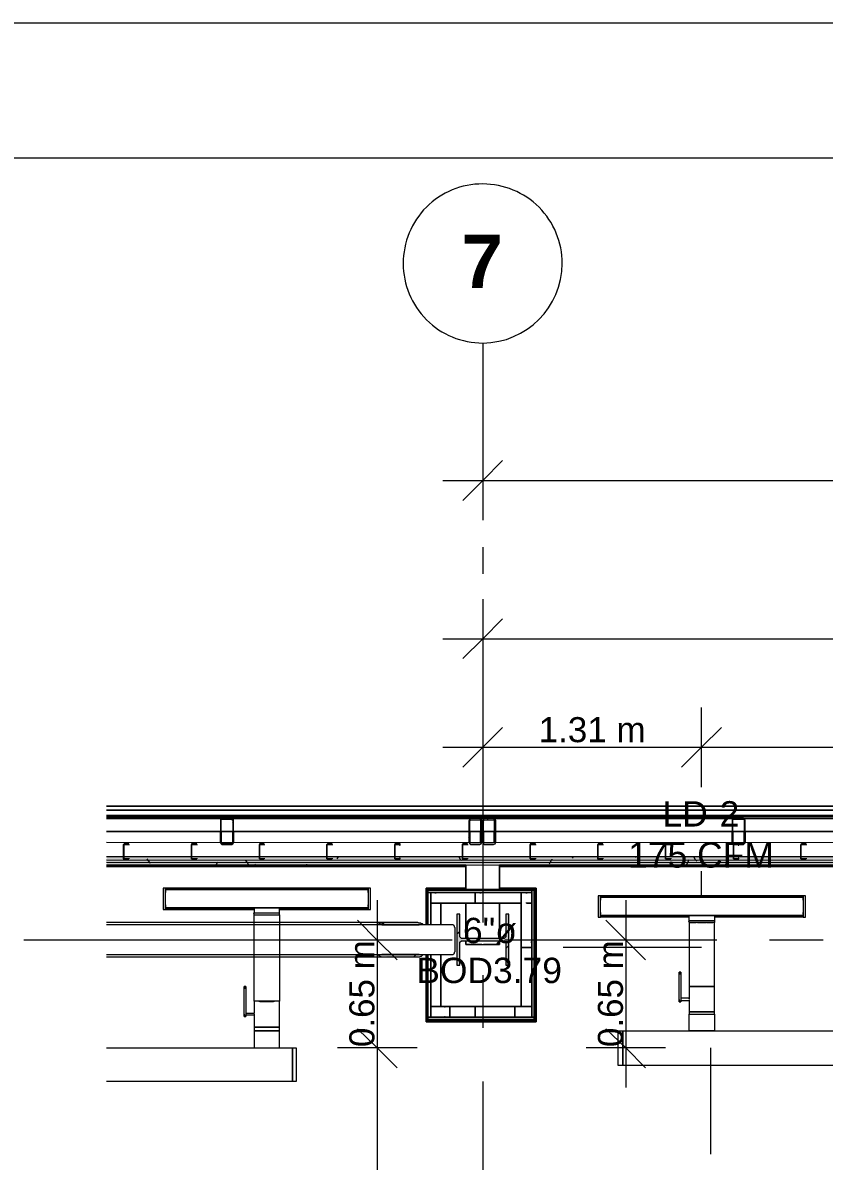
# Model space of a CAD drawing. Header units: metres. Extents: x -2 to 237, y -8 to 52.
# Drawn here: x 4.11 to 8.91, y 45.31 to 52.14 of the extents above; entities that cross this region are included whole.
import ezdxf

# ---------------------------------------------------------------- set-up
doc = ezdxf.new("R2010")
doc.units = ezdxf.units.M
doc.layers.add('HVAC - Ductos', color=5, linetype='Continuous', lineweight=0)
doc.layers.add('PDF4_Text', color=7, linetype='Continuous', lineweight=0)
doc.layers.add('PDF4_Geometry', color=7, linetype='Continuous', lineweight=0, true_color=0xaaaaaa)
doc.layers.add('PDF4_Solid Fills', color=7, linetype='Continuous', lineweight=0, true_color=0xffffff)
doc.styles.add('PDF Helvetica', font='')
doc.styles.add('PDF Helvetica Bold', font='')
doc.styles.get('PDF Helvetica').set_extended_font_data('Helvetica')
doc.styles.get('PDF Helvetica Bold').set_extended_font_data('Helvetica', bold=True)

msp = doc.modelspace()

# ---------------------------------------------------------------- hatches: boundary and pattern name
at = {"layer": 'PDF4_Solid Fills', "lineweight": 0, "transparency": 33554559}
h = msp.add_hatch(color=256, dxfattribs=at)
h.paths.add_polyline_path([(5.3049, 47.2172), (5.3644, 47.2126), (5.3644, 47.2172)])
h.paths.add_polyline_path([(5.3003, 47.2217), (5.3049, 47.2172), (5.3049, 47.2217)])
h.paths.add_polyline_path([(5.3003, 47.3638), (5.2957, 47.3638), (5.2957, 47.2217)])
h.paths.add_polyline_path([(5.369, 47.2217), (5.3644, 47.2217), (5.369, 47.2172)])
h.paths.add_polyline_path([(5.3003, 47.3684), (5.3644, 47.3638), (5.369, 47.3592), (5.369, 47.2217), (5.3736, 47.3631), (5.3736, 47.3638), (5.369, 47.3684)])
for points in [[(6.7847, 47.2263), (6.7893, 47.2309), (6.7939, 47.3592), (6.8535, 47.3592), (6.8535, 47.2217), (6.7939, 47.2263), (6.7893, 47.2263), (6.7893, 47.2172), (6.7939, 47.2172), (6.8489, 47.2126), (6.8489, 47.2172), (6.8581, 47.2217), (6.8626, 47.3632), (6.8626, 47.3638), (6.8581, 47.3684), (6.7893, 47.3684), (6.7847, 47.3592)], [(6.9451, 47.3638), (6.9405, 47.3684), (6.8718, 47.3684), (6.8672, 47.3592), (6.8672, 47.2263), (6.8718, 47.2309), (6.8763, 47.3592), (6.9359, 47.3592), (6.9359, 47.2217), (6.8763, 47.2263), (6.8718, 47.2263), (6.8718, 47.2172), (6.8763, 47.2172), (6.9313, 47.2126), (6.9313, 47.2172), (6.9405, 47.2217)], [(4.613, 47.121), (56.1701, 47.121), (56.3746, 47.1164), (56.3763, 47.1164), (56.3763, 47.1347), (18.1105, 47.1393), (4.613, 47.1393)], [(4.613, 47.1072), (56.1701, 47.1072), (56.3759, 47.1026), (56.3763, 47.1026), (56.3763, 47.121), (4.613, 47.121)], [(56.1701, 47.0889), (56.3763, 47.0843), (56.3763, 47.1072), (4.613, 47.1072), (4.613, 47.0889)], [(6.7114, 46.4887), (6.7298, 46.4887), (6.7298, 46.6307), (6.7343, 46.6353), (7.0001, 46.6353), (7.0046, 46.6307), (7.0046, 46.4887), (7.023, 46.4887), (7.023, 46.7957), (7.0046, 46.7957), (7.0001, 46.6582), (6.9955, 46.6537), (6.7389, 46.6491), (6.7389, 46.6537), (6.7343, 46.6582), (6.7298, 46.6582), (6.7298, 46.7957), (6.7114, 46.7957)]]:
    msp.add_hatch(color=256, dxfattribs=at).paths.add_polyline_path(points)
h = msp.add_hatch(color=256, dxfattribs=at)
h.paths.add_polyline_path([(8.3975, 47.2172), (8.4295, 47.2126), (8.4295, 47.2172)])
h.paths.add_polyline_path([(8.4387, 47.3638), (8.4341, 47.3638), (8.4341, 47.2217), (8.4387, 47.3631)])
h.paths.add_polyline_path([(8.4295, 47.3638), (8.4295, 47.3684), (8.3654, 47.3684)])
h.paths.add_polyline_path([(8.3654, 47.2217), (8.37, 47.2172), (8.37, 47.2217)])
h.paths.add_polyline_path([(8.3654, 47.3638), (8.3608, 47.3638), (8.3608, 47.2217)])
h = msp.add_hatch(color=256, dxfattribs=at)
h.paths.add_polyline_path([(4.7184, 47.2172), (4.7459, 47.2126), (4.7459, 47.2172)])
h.paths.add_polyline_path([(4.7184, 47.2126), (4.7138, 47.2126), (4.7138, 47.1256), (4.7138, 47.1256)])
h = msp.add_hatch(color=256, dxfattribs=at)
h.paths.add_polyline_path([(6.7756, 47.2126), (6.7756, 47.2172), (6.7481, 47.2172)])
h.paths.add_polyline_path([(6.7481, 47.2126), (6.7435, 47.2126), (6.7435, 47.1256), (6.7435, 47.1256)])
h = msp.add_hatch(color=256, dxfattribs=at)
h.paths.add_polyline_path([(7.5865, 47.2126), (7.5865, 47.2172), (7.559, 47.2172)])
h.paths.add_polyline_path([(7.559, 47.2126), (7.5544, 47.2126), (7.5544, 47.1256), (7.5544, 47.1256)])
h = msp.add_hatch(color=256, dxfattribs=at)
h.paths.add_polyline_path([(6.2441, 46.5528), (6.2487, 46.5483), (6.2624, 46.5437), (6.4777, 46.5391), (6.4777, 46.5437), (6.4961, 46.5483), (6.5052, 46.5528)])
h.paths.add_polyline_path([(6.5098, 46.7361), (6.5007, 46.7407), (6.4869, 46.7453), (6.2624, 46.7453), (6.2487, 46.7407), (6.2395, 46.7361), (6.5098, 46.7315)])

# ---------------------------------------------------------------- linework, layer by layer
at = {"layer": 'HVAC - Ductos', "color": 252, "lineweight": 0, "true_color": 0x939598}
for points in [[(6.8672, 49.6317), (6.8672, 49.3935), (6.8672, 49.1552)], [(6.9863, 49.5126), (6.8672, 49.3935), (6.7481, 49.2743)], [(6.6289, 49.3935), (56.0876, 49.3935)], [(6.8672, 48.6833), (6.8672, 48.445), (6.8672, 48.2068)], [(6.9863, 48.5642), (6.8672, 48.445), (6.7481, 48.3259)], [(6.6289, 48.445), (16.0625, 48.445), (25.2579, 48.445), (37.4404, 48.445), (46.6541, 48.445), (56.0876, 48.445)], [(6.8672, 48.0327), (6.8672, 47.7945), (6.8672, 47.5562)], [(8.1775, 47.5562), (8.1775, 47.7945), (8.1775, 48.0327)], [(6.9863, 47.9136), (6.8672, 47.7945), (6.7481, 47.6753)], [(8.2966, 47.9136), (8.1775, 47.7945), (8.0584, 47.6753)], [(6.6289, 47.7945), (8.1775, 47.7945), (16.0625, 47.7945), (17.5745, 47.7945), (19.4071, 47.7945), (21.7666, 47.7945), (23.9658, 47.7945), (37.4404, 47.7945), (40.9637, 47.7945), (43.1582, 47.7945), (45.3574, 47.7945), (46.6541, 47.7945), (47.8727, 47.7945), (49.9986, 47.7945), (52.3582, 47.7945), (54.5528, 47.7945), (56.0876, 47.7945)]]:
    msp.add_lwpolyline(points, dxfattribs=at)
at = {"layer": 'HVAC - Ductos', "lineweight": 0}
for points in [[(8.1775, 46.9056), (8.1775, 47.0523)], [(6.18, 46.9286), (6.18, 46.9514), (6.18, 46.9468), (4.9658, 46.9468), (4.9658, 46.9514), (4.9658, 46.9286)], [(6.18, 46.9514), (4.9658, 46.9514)], [(4.9658, 46.8782), (4.9658, 46.8873), (4.9658, 46.8964)], [(6.18, 46.8964), (6.18, 46.8873), (6.18, 46.8782)], [(6.2349, 46.8782), (6.2349, 45.9939), (6.2349, 42.0446), (6.2349, 38.0081)], [(8.7869, 46.8828), (8.7869, 46.9056), (8.7869, 46.901), (7.5728, 46.901), (7.5728, 46.9056), (7.5728, 46.8828)], [(8.7869, 46.9056), (7.5728, 46.9056)], [(7.724, 46.8782), (7.724, 45.7556)], [(4.9658, 46.8461), (4.9658, 46.8232), (4.9658, 46.8277), (5.4973, 46.8277)], [(4.9658, 46.8232), (5.4973, 46.8232)], [(5.6485, 46.8002), (5.6439, 46.8002), (5.6256, 46.8002), (5.6026, 46.8002), (5.5706, 46.8002), (5.5431, 46.8002), (5.5156, 46.8002), (5.5019, 46.8002), (5.4927, 46.8002), (5.4973, 46.7911), (5.5019, 46.7911), (5.5064, 46.7911), (5.5202, 46.7911), (5.5339, 46.7911), (5.5385, 46.7911)], [(5.6485, 46.2734), (5.6439, 46.2734), (5.6393, 46.2734), (5.6256, 46.2734), (5.6118, 46.2734), (5.5935, 46.2734), (5.5706, 46.2734), (5.5522, 46.2734), (5.5339, 46.2734), (5.5202, 46.2734), (5.5064, 46.2734), (5.4973, 46.2734), (5.4973, 46.7911), (5.5019, 46.7911), (5.5202, 46.7911), (5.5431, 46.7911), (5.5706, 46.7911), (5.6026, 46.7911), (5.6256, 46.7911), (5.6439, 46.7911), (5.6485, 46.7911), (5.6485, 46.8002), (5.6485, 46.8323), (5.6439, 46.8323), (5.6393, 46.8323), (5.6256, 46.8323), (5.6118, 46.8323), (5.5935, 46.8323), (5.5706, 46.8323), (5.5522, 46.8323), (5.5339, 46.8323), (5.5202, 46.8323), (5.5064, 46.8323), (5.4973, 46.8323), (5.4973, 46.8002)], [(5.6256, 46.8002), (5.621, 46.8002)], [(6.18, 46.8461), (6.18, 46.8232), (6.18, 46.8277), (5.6485, 46.8277)], [(5.6485, 46.8232), (6.18, 46.8232)], [(7.5728, 46.8323), (7.5728, 46.8415), (7.5728, 46.8506)], [(8.1042, 46.7774), (7.5728, 46.7774), (7.5728, 46.782), (7.5728, 46.8002), (7.5728, 46.8048), (7.5728, 46.8002), (7.5728, 46.7957)], [(8.7869, 46.7957), (8.7869, 46.8002), (8.7869, 46.8048), (8.7869, 46.8002), (8.7869, 46.782), (8.7869, 46.7774), (8.2554, 46.7774)], [(8.7869, 46.8506), (8.7869, 46.8415), (8.7869, 46.8323)], [(5.6439, 46.7911), (5.6485, 46.7911), (5.6485, 46.2734), (5.6439, 46.2734), (5.6393, 46.2734), (5.6256, 46.2734), (5.6118, 46.2688), (5.5935, 46.2688), (5.5706, 46.2688), (5.5522, 46.2688), (5.5339, 46.2688), (5.5202, 46.2734), (5.5064, 46.2734), (5.4973, 46.2734), (5.4973, 46.2001), (5.4469, 46.2001)], [(5.5477, 46.7911), (5.5522, 46.7911), (5.5706, 46.7911), (5.5935, 46.7911), (5.598, 46.7911)], [(5.6026, 46.7911), (5.6118, 46.7911), (5.6256, 46.7911), (5.6393, 46.7911)], [(6.354, 46.5208), (6.2349, 46.6399), (6.1158, 46.759)], [(7.5728, 46.782), (8.1042, 46.782)], [(7.8431, 46.5208), (7.724, 46.6399), (7.6048, 46.759)], [(8.2554, 46.7544), (8.2508, 46.7544), (8.2325, 46.7544), (8.2096, 46.7544), (8.1775, 46.7544), (8.15, 46.7544), (8.1226, 46.7544), (8.1088, 46.7544), (8.0997, 46.7544), (8.1042, 46.7453), (8.1088, 46.7453), (8.1134, 46.7453), (8.1271, 46.7453), (8.1409, 46.7453), (8.1455, 46.7453)], [(8.1042, 46.7544), (8.1042, 46.7866), (8.1134, 46.7866), (8.1271, 46.7866), (8.1409, 46.7866), (8.1592, 46.7866), (8.1775, 46.7866), (8.2004, 46.7866), (8.2188, 46.7866), (8.2325, 46.7866), (8.2462, 46.7866), (8.2508, 46.7866), (8.2554, 46.7866), (8.2554, 46.7544), (8.2554, 46.7453), (8.2508, 46.7453), (8.2325, 46.7453), (8.2096, 46.7453), (8.1775, 46.7453), (8.15, 46.7453), (8.1271, 46.7453), (8.1088, 46.7453), (8.1042, 46.7453), (8.1042, 46.3604), (8.1134, 46.3604), (8.1271, 46.3604), (8.1409, 46.3604), (8.1592, 46.3604), (8.1775, 46.3604), (8.2004, 46.3604), (8.2188, 46.3604), (8.2325, 46.3604), (8.2462, 46.3604), (8.2508, 46.3604), (8.2554, 46.3604), (8.2554, 46.7453), (8.2508, 46.7453)], [(8.1546, 46.7453), (8.1592, 46.7453), (8.1775, 46.7453), (8.2004, 46.7453), (8.205, 46.7453)], [(8.2096, 46.7453), (8.2188, 46.7453), (8.2325, 46.7453), (8.2462, 46.7453)], [(8.2554, 46.782), (8.7869, 46.782)], [(6.4732, 46.6399), (6.2349, 46.6399), (5.9967, 46.6399)], [(7.9622, 46.6399), (7.724, 46.6399), (7.4857, 46.6399)], [(8.1775, 46.5941), (7.3483, 46.5941)], [(8.0538, 46.4475), (8.0447, 46.4475)], [(8.0447, 46.2825), (8.0447, 46.2779), (8.0447, 46.2734), (8.0447, 46.2688), (8.0447, 46.2734), (8.0447, 46.2779), (8.0447, 46.2825), (8.0447, 46.4337)], [(8.0538, 46.4337), (8.0538, 46.2825), (8.0538, 46.2779), (8.0538, 46.2734), (8.0538, 46.2688), (8.0538, 46.2734), (8.0538, 46.2779)], [(5.4469, 46.3604), (5.4377, 46.3604)], [(5.4377, 46.1955), (5.4377, 46.1909), (5.4377, 46.1863), (5.4377, 46.1817), (5.4377, 46.1863), (5.4377, 46.1909), (5.4377, 46.1955), (5.4377, 46.3466)], [(5.4469, 46.3466), (5.4469, 46.1955), (5.4469, 46.1909), (5.4469, 46.1863), (5.4469, 46.1817), (5.4469, 46.1863), (5.4469, 46.1909)], [(8.0538, 46.2825), (8.0538, 46.2779), (8.1042, 46.2779), (8.1042, 46.2092), (8.1134, 46.2092), (8.1271, 46.2092), (8.1409, 46.2092), (8.1592, 46.2092), (8.1775, 46.2092), (8.2004, 46.2092), (8.2188, 46.2092), (8.2325, 46.2092), (8.2462, 46.2092), (8.2508, 46.2092), (8.2554, 46.2092), (8.2554, 46.3604), (8.2508, 46.3604), (8.2462, 46.3604), (8.2325, 46.3604), (8.2188, 46.3604), (8.2004, 46.3604), (8.1775, 46.3604), (8.1592, 46.3604), (8.1409, 46.3604), (8.1271, 46.3604), (8.1134, 46.3604), (8.1042, 46.3604), (8.1042, 46.2917), (8.0538, 46.2917)], [(5.4469, 46.1955), (5.4469, 46.1909), (5.4973, 46.1909), (5.4973, 46.1176), (5.5064, 46.1176), (5.5202, 46.1176), (5.5339, 46.1176), (5.5522, 46.1176), (5.5706, 46.1176), (5.5935, 46.1176), (5.6118, 46.1176), (5.6256, 46.1176), (5.6393, 46.1176), (5.6439, 46.1176), (5.6485, 46.1176), (5.6485, 46.2734), (5.6439, 46.2734)], [(5.6439, 46.2734), (5.6393, 46.2734), (5.6256, 46.2734), (5.6118, 46.2734), (5.5935, 46.2734), (5.5706, 46.2734), (5.5522, 46.2734), (5.5339, 46.2734), (5.5202, 46.2734), (5.5064, 46.2734), (5.4973, 46.2734)], [(8.0447, 46.2688), (8.0538, 46.2688)], [(8.1042, 46.2871), (8.1042, 46.2917), (8.1042, 46.2871)], [(8.1042, 46.2871), (8.1042, 46.2917), (8.1042, 46.2871)], [(8.1042, 46.2825), (8.1042, 46.2779)], [(5.4973, 46.1955), (5.4973, 46.1909)], [(5.4377, 46.1817), (5.4469, 46.1817)], [(5.6485, 46.1176), (5.6439, 46.1176), (5.6393, 46.1176), (5.6256, 46.1176), (5.6118, 46.1176), (5.5935, 46.1176), (5.5706, 46.1176), (5.5522, 46.1176), (5.5339, 46.1176), (5.5202, 46.1176), (5.5064, 46.1176), (5.4973, 46.1176)], [(5.6485, 46.0947), (5.6439, 46.0947), (5.6393, 46.0947), (5.6256, 46.0947), (5.6118, 46.0947), (5.5935, 46.0947), (5.5706, 46.0947), (5.5522, 46.0947), (5.5339, 46.0947), (5.5202, 46.0947), (5.5064, 46.0947), (5.4973, 46.0947)], [(5.6485, 45.9939), (5.6485, 46.0947), (5.6439, 46.0947), (5.6393, 46.0947), (5.6256, 46.0947), (5.6118, 46.0947), (5.5935, 46.0947), (5.5706, 46.0947), (5.5522, 46.0947), (5.5339, 46.0947), (5.5202, 46.0947), (5.5064, 46.0947), (5.4973, 46.0947), (5.4973, 45.9939)], [(6.354, 45.8748), (6.2349, 45.9939), (6.1158, 46.1084)], [(7.8431, 45.8748), (7.724, 45.9939), (7.6048, 46.1084)], [(4.613, 45.9939), (5.7264, 45.9939), (5.7264, 45.7923), (4.613, 45.7923)], [(5.511, 45.9939), (5.5202, 45.9939), (5.5248, 45.9939), (5.5293, 45.9939)], [(5.5385, 45.9939), (5.5477, 45.9939)], [(5.5568, 45.9939), (5.5706, 45.9939), (5.5889, 45.9939)], [(5.598, 45.9939), (5.6072, 45.9939)], [(5.6118, 45.9939), (5.621, 45.9939)], [(5.6256, 45.9939), (5.6302, 45.9939), (5.6347, 45.9939)], [(5.6393, 45.9939), (5.6439, 45.9939)], [(6.4732, 45.9939), (6.2349, 45.9939), (5.9967, 45.9939)], [(7.9622, 45.9939), (7.724, 45.9939), (7.4857, 45.9939)], [(8.2325, 45.9939), (8.2325, 45.357)]]:
    msp.add_lwpolyline(points, dxfattribs=at)
for points in [[(4.9521, 46.9514), (4.9521, 46.8232), (4.9658, 46.8232), (4.9658, 46.9514)], [(4.9658, 46.9423), (6.18, 46.9423), (6.18, 46.8323), (4.9658, 46.8323)], [(6.1937, 46.9514), (6.18, 46.9514), (6.18, 46.8232), (6.1937, 46.8232)], [(4.9658, 46.9331), (4.9658, 46.9286), (4.9658, 46.924), (4.9658, 46.9286)], [(6.18, 46.924), (6.18, 46.9286), (6.18, 46.9331), (6.18, 46.9286)], [(7.559, 46.9056), (7.559, 46.7774), (7.5728, 46.7774), (7.5728, 46.9056)], [(7.5728, 46.8964), (8.7869, 46.8964), (8.7869, 46.7866), (7.5728, 46.7866)], [(7.5728, 46.8873), (7.5728, 46.8828), (7.5728, 46.8782), (7.5728, 46.8828)], [(8.8006, 46.9056), (8.7869, 46.9056), (8.7869, 46.7774), (8.8006, 46.7774)], [(8.7869, 46.8782), (8.7869, 46.8828), (8.7869, 46.8873), (8.7869, 46.8828)], [(4.9658, 46.8506), (4.9658, 46.8461), (4.9658, 46.8415), (4.9658, 46.8461)], [(6.18, 46.8323), (4.9658, 46.8323)], [(6.18, 46.8415), (6.18, 46.8461), (6.18, 46.8506), (6.18, 46.8461)], [(8.7869, 46.7866), (7.5728, 46.7866)], [(8.0447, 46.4337), (8.0447, 46.4383), (8.0447, 46.4429), (8.0447, 46.4475), (8.0447, 46.4429), (8.0447, 46.4383)], [(8.0538, 46.4337), (8.0538, 46.4383), (8.0538, 46.4429), (8.0538, 46.4475), (8.0538, 46.4429), (8.0538, 46.4383)], [(5.4377, 46.3466), (5.4377, 46.3512), (5.4377, 46.3558), (5.4377, 46.3604), (5.4377, 46.3558), (5.4377, 46.3512)], [(5.4469, 46.3466), (5.4469, 46.3512), (5.4469, 46.3558), (5.4469, 46.3604), (5.4469, 46.3558), (5.4469, 46.3512)], [(8.1042, 46.1955), (8.1134, 46.1955), (8.1271, 46.1955), (8.1409, 46.1955), (8.1592, 46.1955), (8.1775, 46.1955), (8.2004, 46.1955), (8.2188, 46.1955), (8.2325, 46.1955), (8.2462, 46.1955), (8.2508, 46.1955), (8.2554, 46.1955), (8.2554, 46.2092), (8.2508, 46.2092), (8.2462, 46.2092), (8.2325, 46.2092), (8.2188, 46.2092), (8.2004, 46.2092), (8.1775, 46.2092), (8.1592, 46.2092), (8.1409, 46.2092), (8.1271, 46.2092), (8.1134, 46.2092), (8.1042, 46.2092)], [(8.2554, 46.1955), (8.2554, 46.0947), (8.2508, 46.0947), (8.2462, 46.0947), (8.2325, 46.0947), (8.2188, 46.0947), (8.2004, 46.0947), (8.1775, 46.0947), (8.1592, 46.0947), (8.1409, 46.0947), (8.1271, 46.0947), (8.1134, 46.0947), (8.1042, 46.0947), (8.1042, 46.1955), (8.1134, 46.1955), (8.1271, 46.1955), (8.1409, 46.1955), (8.1592, 46.1955), (8.1775, 46.1955), (8.2004, 46.1955), (8.2188, 46.1955), (8.2325, 46.1955), (8.2462, 46.1955), (8.2508, 46.1955)], [(5.4973, 46.0947), (5.5064, 46.0947), (5.5202, 46.0947), (5.5339, 46.0947), (5.5522, 46.0947), (5.5706, 46.0947), (5.5935, 46.0947), (5.6118, 46.0947), (5.6256, 46.0947), (5.6393, 46.0947), (5.6439, 46.0947), (5.6485, 46.0947), (5.6485, 46.1176), (5.6439, 46.1176), (5.6393, 46.1176), (5.6256, 46.1176), (5.6118, 46.1176), (5.5935, 46.1176), (5.5706, 46.1176), (5.5522, 46.1176), (5.5339, 46.1176), (5.5202, 46.1176), (5.5064, 46.1176), (5.4973, 46.1176)], [(7.7056, 46.0947), (7.7056, 45.8885), (7.6782, 45.8885), (7.6782, 46.0947)], [(9.8728, 45.8885), (7.7056, 45.8885), (7.7056, 46.0947), (9.8728, 46.0947)], [(5.7264, 45.7923), (5.7264, 45.9939), (5.7493, 45.9939), (5.7493, 45.7923)]]:
    msp.add_lwpolyline(points, close=True, dxfattribs=at)
at = {"layer": 'PDF4_Geometry', "color": 7, "lineweight": 9}
msp.add_lwpolyline([(87.8798, 52.1364), (87.8798, -7.8416), (-2.0899, -7.8416), (-2.0899, 52.1364)], close=True, dxfattribs=at)
msp.add_lwpolyline([(87.4029, 51.3255), (-0.9903, 51.3255), (-0.9903, -7.1774), (87.4029, -7.1774)], dxfattribs=at)
at = {"layer": 'PDF4_Geometry', "lineweight": 0}
msp.add_lwpolyline([(6.8672, 51.1703, 0.418291), (6.3907, 50.6939, 0.41474), (6.8672, 50.2174, 0.411101), (7.3437, 50.6939, 0.414662)], format="xyb", close=True, dxfattribs=at)
for points in [[(6.8672, 50.2174), (6.8672, 49.7409)], [(6.8672, 49.5805), (6.8672, 49.4247)], [(6.8672, 48.2022), (6.8672, 46.7453)], [(5.369, 47.4417), (5.2957, 47.4417)], [(6.9038, 47.4417), (6.8259, 47.4417)], [(8.4387, 47.4417), (8.3608, 47.4417)], [(5.3049, 47.3684), (4.613, 47.3684), (5.3323, 47.3684), (6.7939, 47.3684), (5.3644, 47.3684)], [(6.8947, 47.3592), (6.8993, 47.3684)], [(8.37, 47.3684), (6.9313, 47.3684), (8.3975, 47.3684), (9.9323, 47.3684), (11.3984, 47.3684), (9.9598, 47.3684)], [(8.402, 47.3638), (8.4066, 47.3684)], [(8.4295, 47.3684), (9.9048, 47.3684)], [(5.2957, 47.2263), (5.2957, 47.2905)], [(5.3003, 47.2905), (5.3003, 47.2263)], [(5.369, 47.3409), (5.3736, 47.3455)], [(5.369, 47.2263), (5.369, 47.2905)], [(5.3736, 47.2905), (5.3736, 47.2263)], [(6.7847, 47.2905), (6.7847, 47.2263)], [(6.7893, 47.2905), (6.7893, 47.2263)], [(6.8535, 47.3226), (6.8626, 47.3272)], [(6.8535, 47.2263), (6.8535, 47.2905)], [(6.8626, 47.2263), (6.8626, 47.2905)], [(6.8672, 47.3318), (6.8718, 47.3409)], [(6.8672, 47.2905), (6.8672, 47.2263)], [(6.8718, 47.2905), (6.8718, 47.2263)], [(6.9359, 47.2263), (6.9359, 47.2905)], [(6.9451, 47.2263), (6.9451, 47.2905)], [(8.3608, 47.318), (8.3654, 47.3226)], [(8.3608, 47.2263), (8.3608, 47.2905)], [(8.3654, 47.2905), (8.3654, 47.2263)], [(8.4341, 47.2263), (8.4341, 47.2905)], [(8.4387, 47.2905), (8.4387, 47.2263)], [(4.613, 47.2263), (56.3763, 47.2217)], [(5.2957, 47.2722), (5.3003, 47.2767)], [(6.7847, 47.2493), (6.7893, 47.2584)], [(4.7138, 47.1393), (4.613, 47.1393)], [(4.613, 47.121), (56.3763, 47.1164)], [(4.613, 47.1072), (56.3763, 47.1026)], [(6.7664, 47.0889), (4.613, 47.0889), (6.7664, 47.0889)], [(6.7664, 47.0889), (4.613, 47.0889)], [(56.3763, 47.0843), (4.613, 47.0889)], [(4.613, 47.0889), (6.7664, 47.0889)], [(4.613, 47.0889), (6.7664, 47.0889)], [(6.7664, 47.0889), (4.613, 47.0889), (6.7664, 47.0889)], [(6.7664, 47.0889), (4.613, 47.0889)], [(7.5544, 47.1393), (7.1512, 47.1393), (6.7435, 47.1393), (6.3403, 47.1393), (5.9325, 47.1393), (5.5293, 47.1393), (5.1216, 47.1393), (4.7184, 47.1393)], [(6.968, 47.0889), (15.9617, 47.0889)], [(15.9617, 47.0889), (6.968, 47.0889)], [(6.968, 47.0889), (15.9617, 47.0889)], [(15.9617, 47.0889), (6.968, 47.0889)], [(15.9617, 47.0889), (6.968, 47.0889)], [(6.968, 47.0889), (15.9617, 47.0889)], [(6.968, 47.0889), (15.9617, 47.0889)], [(15.9617, 47.0889), (6.968, 47.0889)], [(6.968, 47.0889), (15.9617, 47.0889)], [(15.9617, 47.0889), (6.968, 47.0889)], [(9.5841, 47.1393), (9.1809, 47.1393), (8.7732, 47.1393), (8.37, 47.1393), (7.9622, 47.1393), (7.559, 47.1393)], [(6.5373, 46.9423), (6.5373, 46.7315)], [(6.5373, 46.7315), (6.5373, 46.9423)], [(7.1787, 46.9423), (7.1742, 46.9423)], [(7.1742, 46.1634), (7.1787, 46.1634), (7.1787, 46.9423)], [(7.1742, 46.9423), (7.1742, 46.1634)], [(7.1787, 46.1588), (7.1787, 46.9423), (7.1787, 46.1588)], [(7.1787, 46.1588), (7.1787, 46.9423), (7.1787, 46.1588)], [(6.267, 46.7453), (4.613, 46.7453)], [(6.5098, 46.7315), (6.5052, 46.7361), (6.5007, 46.7361), (6.4961, 46.7407), (6.4869, 46.7407), (6.4777, 46.7453), (6.267, 46.7453), (6.2624, 46.7407), (6.2532, 46.7407), (6.2487, 46.7361), (6.2441, 46.7361), (6.2395, 46.7315)], [(6.267, 46.7315), (6.2762, 46.7453)], [(4.613, 46.5528), (6.6839, 46.5528), (6.6885, 46.5528), (6.6931, 46.5574), (6.6976, 46.562), (6.6976, 46.5666), (6.7022, 46.5712), (6.7022, 46.5757), (6.7022, 46.7086), (6.7022, 46.7132), (6.6976, 46.7178), (6.6976, 46.7224), (6.6931, 46.7269), (6.6885, 46.7315), (6.6839, 46.7315), (4.613, 46.7315)], [(6.2624, 46.7315), (6.267, 46.7315), (6.4777, 46.7315), (6.4823, 46.7315), (6.4869, 46.7315)], [(6.7114, 46.6765), (6.7298, 46.6903)], [(4.5947, 46.6399), (4.1183, 46.6399)], [(6.0471, 46.6399), (4.5947, 46.6399)], [(6.6839, 46.6399), (6.3678, 46.6399)], [(6.7664, 46.6353), (6.7664, 46.6124), (6.7664, 46.6353)], [(6.8443, 46.6124), (6.8489, 46.6124), (6.8535, 46.6124), (6.8581, 46.6124), (6.8626, 46.6124), (6.8581, 46.6124), (6.8535, 46.6124), (6.8489, 46.6124), (6.8443, 46.6124), (6.7664, 46.6124), (6.968, 46.6124), (6.8901, 46.6124), (6.8855, 46.6124), (6.8809, 46.6124), (6.8763, 46.6124), (6.8718, 46.6124), (6.8763, 46.6124), (6.8809, 46.6124), (6.8855, 46.6124), (6.8901, 46.6124)], [(8.2692, 46.6399), (7.0001, 46.6399)], [(7.0046, 46.5895), (7.023, 46.6079)], [(8.906, 46.6399), (8.5853, 46.6399)], [(4.613, 46.5391), (6.267, 46.5391)], [(6.2395, 46.5528), (6.2441, 46.5483), (6.2487, 46.5437), (6.2532, 46.5437), (6.2624, 46.5391), (6.267, 46.5391), (6.4777, 46.5391), (6.4869, 46.5391), (6.4961, 46.5437), (6.5007, 46.5437), (6.5052, 46.5483), (6.5098, 46.5528)], [(6.4869, 46.5528), (6.4823, 46.5528), (6.4777, 46.5528), (6.267, 46.5528), (6.2624, 46.5528)], [(6.4549, 46.5391), (6.4686, 46.5528)], [(6.5373, 46.2413), (6.5373, 46.5528)], [(6.5373, 46.1588), (6.5373, 46.5528)], [(6.5373, 46.5528), (6.5373, 46.1634), (6.5373, 46.5528)], [(6.8672, 46.4292), (6.8672, 46.113)], [(6.5373, 46.2413), (6.5373, 46.1588)], [(6.8672, 45.7923), (6.8672, 44.5232)]]:
    msp.add_lwpolyline(points, dxfattribs=at)
at = {"layer": 'PDF4_Geometry', "color": 252, "lineweight": 0, "true_color": 0x939598}
for points in [[(6.8672, 49.7875), (6.8672, 49.1552)], [(6.8672, 48.9948), (6.8672, 48.8345)], [(6.8672, 48.6787), (6.8672, 48.2022)]]:
    msp.add_lwpolyline(points, dxfattribs=at)
at = {"layer": 'PDF4_Geometry', "lineweight": 0}
for points in [[(5.3323, 47.4417), (4.613, 47.4417)], [(5.3323, 47.4188), (4.613, 47.4188)], [(6.8672, 47.4417), (8.3975, 47.4417), (9.9323, 47.4417), (8.3975, 47.4417), (6.8672, 47.4417), (5.3323, 47.4417)], [(6.8672, 47.4188), (5.3323, 47.4188)], [(8.3975, 47.4188), (6.8672, 47.4188)], [(9.9323, 47.4188), (8.3975, 47.4188)], [(5.3323, 47.3867), (4.613, 47.3867)], [(5.3323, 47.3775), (4.613, 47.3775)], [(5.2957, 47.2217), (5.3003, 47.2172), (5.3049, 47.2126), (5.3644, 47.2126), (5.369, 47.2172), (5.3736, 47.2217), (5.3736, 47.3592), (5.369, 47.3638), (5.3644, 47.3684), (5.3049, 47.3684), (5.3003, 47.3638), (5.2957, 47.3592)], [(5.3644, 47.2172), (5.3049, 47.2172), (5.3003, 47.2217), (5.3003, 47.3592), (5.3049, 47.3638), (5.3644, 47.3638), (5.3644, 47.3592), (5.369, 47.3592), (5.369, 47.2217), (5.3644, 47.2217)], [(6.8672, 47.3867), (5.3323, 47.3867)], [(6.8672, 47.3775), (5.3323, 47.3775)], [(6.7939, 47.2126), (6.8489, 47.2126), (6.8581, 47.2172), (6.8626, 47.2263), (6.8626, 47.3546), (6.8581, 47.3638), (6.8489, 47.3684), (6.7939, 47.3684), (6.7893, 47.3638), (6.7847, 47.3546), (6.7847, 47.2263), (6.7893, 47.2172)], [(6.7939, 47.2217), (6.7893, 47.2263), (6.7893, 47.3546), (6.7939, 47.3592), (6.8489, 47.3592), (6.8535, 47.3592), (6.8535, 47.3546), (6.8535, 47.2263), (6.8535, 47.2217), (6.8489, 47.2217)], [(6.8672, 47.3684), (6.8489, 47.3684)], [(8.3975, 47.3867), (6.8672, 47.3867)], [(8.3975, 47.3775), (6.8672, 47.3775)], [(6.8763, 47.2126), (6.9313, 47.2126), (6.9405, 47.2172), (6.9451, 47.2263), (6.9451, 47.3546), (6.9405, 47.3638), (6.9313, 47.3684), (6.8763, 47.3684), (6.8718, 47.3638), (6.8672, 47.3546), (6.8672, 47.2263), (6.8718, 47.2172)], [(6.8763, 47.3684), (6.8672, 47.3684)], [(6.9359, 47.2263), (6.9359, 47.2217), (6.9313, 47.2217), (6.8763, 47.2217), (6.8718, 47.2263), (6.8718, 47.3546), (6.8763, 47.3592), (6.9313, 47.3592), (6.9359, 47.3592), (6.9359, 47.3546)], [(8.4387, 47.3592), (8.4341, 47.3638), (8.4295, 47.3684), (8.37, 47.3684), (8.3654, 47.3638), (8.3608, 47.3592), (8.3608, 47.2217), (8.3654, 47.2172), (8.37, 47.2126), (8.4295, 47.2126), (8.4341, 47.2172), (8.4387, 47.2217)], [(8.37, 47.3638), (8.4295, 47.3638), (8.4341, 47.3592), (8.4341, 47.2217), (8.4295, 47.2172), (8.37, 47.2172), (8.3654, 47.2217), (8.3654, 47.3592)], [(9.9323, 47.3867), (8.3975, 47.3867)], [(9.9323, 47.3775), (8.3975, 47.3775)], [(4.613, 47.2905), (5.2957, 47.2905)], [(5.3003, 47.2905), (5.3323, 47.2905)], [(5.3323, 47.2905), (5.369, 47.2905)], [(5.3736, 47.2905), (6.7847, 47.2905)], [(6.7893, 47.2905), (6.8535, 47.2905)], [(6.8626, 47.2905), (6.8672, 47.2905)], [(6.8718, 47.2905), (6.9359, 47.2905)], [(6.9451, 47.2905), (8.3608, 47.2905)], [(8.3654, 47.2905), (8.3975, 47.2905), (8.4341, 47.2905), (8.3975, 47.2905)], [(8.4387, 47.2905), (9.8956, 47.2905)], [(4.7459, 47.2172), (4.7184, 47.2172), (4.7184, 47.2126), (4.7138, 47.2126), (4.7138, 47.1255), (4.7184, 47.1255), (4.7459, 47.1255), (4.7459, 47.1301), (4.7459, 47.1255), (4.7184, 47.1255), (4.7184, 47.2126), (4.7459, 47.2126), (4.7459, 47.208)], [(5.1536, 47.2172), (5.1216, 47.2172), (5.1216, 47.2126), (5.1216, 47.1255), (5.1536, 47.1255), (5.1536, 47.1301), (5.1536, 47.1255), (5.1216, 47.1255), (5.1216, 47.2126), (5.1536, 47.2126), (5.1536, 47.208)], [(5.5568, 47.2172), (5.5293, 47.2172), (5.5293, 47.2126), (5.5293, 47.1255), (5.5568, 47.1255), (5.5568, 47.1301), (5.5568, 47.1255), (5.5293, 47.1255), (5.5293, 47.2126), (5.5568, 47.2126), (5.5568, 47.208)], [(5.9646, 47.2172), (5.9371, 47.2172), (5.9325, 47.2126), (5.9325, 47.1255), (5.9371, 47.1255), (5.9646, 47.1255), (5.9646, 47.1301), (5.9646, 47.1255), (5.9371, 47.1255), (5.9325, 47.1255), (5.9325, 47.2126), (5.9371, 47.2126), (5.9646, 47.2126), (5.9646, 47.208)], [(6.3724, 47.2172), (6.3403, 47.2172), (6.3403, 47.2126), (6.3403, 47.1255), (6.3724, 47.1255), (6.3724, 47.1301), (6.3678, 47.1301), (6.3678, 47.1255), (6.3403, 47.1255), (6.3403, 47.2126), (6.3678, 47.2126), (6.3678, 47.208), (6.3724, 47.208)], [(6.7756, 47.2172), (6.7481, 47.2172), (6.7435, 47.2126), (6.7435, 47.1255), (6.7481, 47.1255), (6.7756, 47.1255), (6.7756, 47.1301), (6.7756, 47.1255), (6.7481, 47.1255), (6.7481, 47.2126), (6.7756, 47.2126), (6.7756, 47.208)], [(7.1833, 47.2172), (7.1512, 47.2172), (7.1512, 47.2126), (7.1512, 47.1255), (7.1833, 47.1255), (7.1833, 47.1301), (7.1833, 47.1255), (7.1512, 47.1255), (7.1512, 47.2126), (7.1833, 47.2126), (7.1833, 47.208)], [(7.5865, 47.2172), (7.559, 47.2172), (7.559, 47.2126), (7.5544, 47.2126), (7.5544, 47.1255), (7.559, 47.1255), (7.5865, 47.1255), (7.5865, 47.1301), (7.5865, 47.1255), (7.559, 47.1255), (7.559, 47.2126), (7.5865, 47.2126), (7.5865, 47.208)], [(7.9943, 47.2172), (7.9622, 47.2172), (7.9622, 47.2126), (7.9622, 47.1255), (7.9943, 47.1255), (7.9943, 47.1301), (7.9943, 47.1255), (7.9622, 47.1255), (7.9622, 47.2126), (7.9943, 47.2126), (7.9943, 47.208)], [(8.402, 47.2172), (8.37, 47.2172), (8.37, 47.2126), (8.37, 47.1255), (8.402, 47.1255), (8.402, 47.1301), (8.3975, 47.1301), (8.3975, 47.1255), (8.37, 47.1255), (8.37, 47.2126), (8.3975, 47.2126), (8.3975, 47.208), (8.402, 47.208)], [(8.8052, 47.2172), (8.7778, 47.2172), (8.7732, 47.2126), (8.7732, 47.1255), (8.7778, 47.1255), (8.8052, 47.1255), (8.8052, 47.1301), (8.8052, 47.1255), (8.7778, 47.1255), (8.7732, 47.1255), (8.7732, 47.2126), (8.7778, 47.2126), (8.8052, 47.2126), (8.8052, 47.208)], [(4.613, 47.0889), (6.7664, 47.0889)], [(4.613, 47.0797), (6.7664, 47.0797)], [(4.613, 47.0797), (6.7664, 47.0797)], [(6.7664, 47.0889), (6.7664, 46.9423)], [(6.968, 47.0889), (6.968, 46.9423)], [(6.968, 47.0797), (15.9617, 47.0797)], [(6.968, 47.0797), (15.9617, 47.0797)], [(7.1787, 46.1588), (6.5373, 46.1588), (6.5327, 46.1588), (6.5281, 46.1543), (6.5281, 46.1497), (6.5281, 46.5528), (6.5281, 46.1497), (6.5281, 46.5528), (6.5281, 46.1497), (7.1879, 46.1497), (6.5281, 46.1497), (6.5281, 46.1543), (6.5281, 46.1497), (7.1879, 46.1497), (7.1833, 46.1543), (7.1787, 46.1588), (7.1787, 46.9423), (7.1787, 46.1588), (7.1833, 46.1543), (7.1833, 46.1497), (7.1879, 46.1497), (7.1879, 46.9514), (6.968, 46.9514), (7.1879, 46.9514), (6.968, 46.9514), (7.1879, 46.9514), (7.1879, 46.1497), (7.1833, 46.1497), (7.1833, 46.1543), (7.1787, 46.1588), (7.1787, 46.2413), (7.1787, 46.9423), (7.1833, 46.9468), (7.1833, 46.9514), (7.1879, 46.9514), (7.1879, 46.1497), (7.1833, 46.1543)], [(6.5281, 46.1497), (6.5281, 46.1543), (6.5327, 46.1588), (6.5373, 46.1588), (6.5373, 46.5528), (6.5373, 46.1771), (6.5373, 46.1634), (7.1742, 46.1634), (7.1742, 46.1771), (7.1742, 46.9377), (7.1604, 46.9377), (6.5373, 46.9377), (6.5373, 46.7315), (6.5373, 46.9377), (6.5373, 46.924), (6.5373, 46.7315), (6.5373, 46.9423), (6.5373, 46.7315), (6.5373, 46.9423), (6.5327, 46.9423), (6.5281, 46.9468), (6.5281, 46.9514), (6.7664, 46.9514), (6.5281, 46.9514), (6.7664, 46.9514), (6.5281, 46.9514), (6.5281, 46.9468), (6.5327, 46.9423), (6.5373, 46.9423), (6.7664, 46.9423), (6.5327, 46.9423), (6.5327, 46.7315), (6.5327, 46.9423), (6.5327, 46.9468), (6.5327, 46.9423), (6.7664, 46.9423), (6.5373, 46.9423), (6.7664, 46.9423), (6.5373, 46.9423), (7.0963, 46.9423), (7.1787, 46.9423), (6.968, 46.9423), (7.1787, 46.9423), (7.1833, 46.9468), (7.1879, 46.9514), (7.1833, 46.9468), (7.1787, 46.9423), (6.968, 46.9423), (7.1787, 46.9423), (7.1833, 46.9468), (7.1833, 46.9514), (7.1879, 46.9514), (7.1879, 46.1497)], [(6.5281, 46.9514), (6.5281, 46.9468), (6.5281, 46.9514), (6.5281, 46.7315), (6.5281, 46.9514), (6.5281, 46.7315)], [(6.7664, 46.9423), (6.5373, 46.9423)], [(6.5373, 46.9423), (6.5373, 46.8598), (6.5373, 46.7315)], [(7.1742, 46.9377), (7.1742, 46.9423), (6.5373, 46.9423), (6.5373, 46.9377)], [(7.0963, 46.8598), (6.6152, 46.8598), (6.6152, 46.7315), (6.6152, 46.8598), (6.5556, 46.8598), (6.5556, 46.7315), (6.5556, 46.924), (6.5373, 46.924), (7.1604, 46.924), (7.1604, 46.9377), (7.1604, 46.1771), (7.1742, 46.1771), (6.5373, 46.1771), (6.5556, 46.1771), (6.5556, 46.5528), (6.5556, 46.2413), (6.6152, 46.2413), (6.6152, 46.5528), (6.6152, 46.2413), (7.0963, 46.2413)], [(7.1787, 46.9423), (6.968, 46.9423)], [(7.1787, 46.9423), (6.968, 46.9423)], [(7.1787, 46.1588), (7.1787, 46.9423)], [(6.5556, 46.924), (6.5556, 46.9194), (6.5556, 46.8644), (6.5556, 46.8598), (6.5832, 46.8598), (6.5832, 46.8644), (6.5832, 46.8598), (6.5556, 46.8598), (6.5556, 46.8644), (6.5556, 46.9194), (6.5556, 46.924), (6.5832, 46.924)], [(6.6152, 46.8598), (7.0963, 46.8598), (7.0963, 46.924), (6.5556, 46.924), (6.5556, 46.8598)], [(6.5832, 46.9194), (6.5832, 46.924)], [(6.8214, 46.924), (6.8214, 46.9194), (6.8214, 46.8644), (6.8214, 46.8598), (6.8535, 46.8598), (6.8535, 46.8644), (6.8535, 46.8598), (6.8214, 46.8598), (6.8214, 46.8644), (6.8214, 46.9194), (6.8214, 46.924), (6.8535, 46.924)], [(6.8535, 46.9194), (6.8535, 46.924)], [(7.0963, 46.8598), (7.0963, 46.2413), (7.1604, 46.2413), (7.1604, 46.924), (7.0963, 46.924)], [(7.1284, 46.9194), (7.1284, 46.924)], [(7.1558, 46.924), (7.1604, 46.924), (7.1604, 46.9194), (7.1604, 46.8644), (7.1604, 46.8598), (7.1558, 46.8598), (7.1284, 46.8598), (7.1284, 46.8644), (7.1284, 46.8598), (7.1558, 46.8598), (7.1604, 46.8598), (7.1604, 46.8644), (7.1604, 46.9194), (7.1604, 46.924), (7.1558, 46.924), (7.1284, 46.924)], [(6.7664, 46.8598), (6.7664, 46.6491)], [(6.968, 46.8598), (6.968, 46.6491)], [(7.023, 46.4887), (7.023, 46.7957), (7.0046, 46.7957), (7.0046, 46.6719), (7.0046, 46.6582), (6.9955, 46.6491), (6.9817, 46.6491), (6.7481, 46.6491), (6.7389, 46.6491), (6.7298, 46.6582), (6.7298, 46.6719), (6.7298, 46.7957), (6.7114, 46.7957), (6.7114, 46.4887), (6.7298, 46.4887), (6.7298, 46.6124), (6.7298, 46.6261), (6.7389, 46.6353), (6.7481, 46.6353), (6.9817, 46.6353), (6.9955, 46.6353), (7.0046, 46.6261), (7.0046, 46.6124), (7.0046, 46.4887)], [(6.968, 46.6353), (6.968, 46.6124)], [(7.1604, 46.5987), (7.1604, 46.5941), (7.1558, 46.5941), (7.1008, 46.5941), (7.0963, 46.5941), (7.0963, 46.5987), (7.0963, 46.6261), (7.1008, 46.6261), (7.0963, 46.6261), (7.0963, 46.5987), (7.0963, 46.5941), (7.1008, 46.5941), (7.1558, 46.5941), (7.1604, 46.5941), (7.1604, 46.5987), (7.1604, 46.6261)], [(7.1558, 46.6261), (7.1604, 46.6261)], [(6.5327, 46.1588), (6.5327, 46.1543), (6.5327, 46.1588), (7.1787, 46.1588), (6.5373, 46.1588), (6.5373, 46.5528), (6.5373, 46.1588), (6.5373, 46.5528), (6.5373, 46.1588), (7.1787, 46.1588)], [(6.5327, 46.1588), (6.5327, 46.5528)], [(6.5556, 46.2413), (6.5556, 46.2368), (6.5556, 46.1771), (6.5832, 46.1771), (6.5832, 46.1817), (6.5832, 46.1771), (6.5556, 46.1771), (6.5556, 46.2368), (6.5556, 46.2413), (6.5832, 46.2413)], [(7.0963, 46.2413), (6.6152, 46.2413), (6.5556, 46.2413), (6.5556, 46.1771), (7.1604, 46.1771), (7.1604, 46.2413)], [(6.5832, 46.2368), (6.5832, 46.2413)], [(6.6702, 46.2413), (6.6702, 46.2368), (6.6702, 46.1771), (6.6381, 46.1771), (6.6381, 46.1817), (6.6427, 46.1817), (6.6427, 46.1771), (6.6702, 46.1771), (6.6702, 46.2368), (6.6702, 46.2413), (6.6427, 46.2413), (6.6427, 46.2368), (6.6381, 46.2368), (6.6381, 46.2413)], [(6.8214, 46.2413), (6.8214, 46.2368), (6.8214, 46.1771), (6.8535, 46.1771), (6.8535, 46.1817), (6.8535, 46.1771), (6.8214, 46.1771), (6.8214, 46.2368), (6.8214, 46.2413), (6.8535, 46.2413)], [(6.8535, 46.2368), (6.8535, 46.2413)], [(7.0642, 46.2413), (7.0596, 46.2368), (7.0596, 46.1771), (7.0642, 46.1771), (7.0917, 46.1771), (7.0917, 46.1817), (7.0917, 46.1771), (7.0642, 46.1771), (7.0596, 46.1771), (7.0596, 46.2368), (7.0596, 46.2413), (7.0642, 46.2413), (7.0917, 46.2413)], [(7.0917, 46.2368), (7.0917, 46.2413)], [(7.1284, 46.2368), (7.1284, 46.2413)], [(7.1558, 46.2413), (7.1604, 46.2413), (7.1604, 46.2368), (7.1604, 46.1771), (7.1558, 46.1771), (7.1284, 46.1771), (7.1284, 46.1817), (7.1284, 46.1771), (7.1558, 46.1771), (7.1604, 46.1771), (7.1604, 46.2368), (7.1604, 46.2413), (7.1558, 46.2413), (7.1284, 46.2413)], [(6.5373, 46.1634), (6.5373, 46.1588), (7.1787, 46.1588), (7.1787, 46.1634)], [(6.5373, 46.1588), (7.1787, 46.1588)], [(6.5373, 46.1588), (7.1787, 46.1588)]]:
    msp.add_lwpolyline(points, close=True, dxfattribs=at)
at = {"layer": 'PDF4_Geometry', "color": 254, "lineweight": 0, "true_color": 0xd2d2d2}
for points in [[(4.7367, 47.2126), (4.7367, 47.2172)], [(6.7435, 47.2126), (6.7481, 47.2126), (6.7481, 47.2172)], [(4.7138, 47.1943), (4.7184, 47.1943)], [(7.5544, 47.1393), (7.559, 47.1393)]]:
    msp.add_lwpolyline(points, dxfattribs=at)
at = {"layer": 'PDF4_Geometry', "color": 254, "lineweight": 0, "true_color": 0xeaeaea}
for points in [[(4.8742, 47.0981), (4.8696, 47.1072), (4.8604, 47.121), (4.8559, 47.1255)], [(5.2773, 47.1072), (5.2682, 47.0889)], [(5.4652, 47.0889), (5.456, 47.1072), (5.4469, 47.1164)], [(5.5064, 47.0935), (5.5019, 47.0889)], [(5.8134, 47.0889), (5.8134, 47.0935)], [(6.0013, 47.1393), (5.9921, 47.1255)], [(6.7389, 47.1164), (6.7343, 47.121), (6.7252, 47.1393)], [(7.2841, 47.121), (7.2795, 47.121), (7.2704, 47.1072), (7.2658, 47.0935)], [(7.4079, 47.1393), (7.4033, 47.1301)], [(7.7835, 47.1347), (7.7835, 47.1393)], [(8.0997, 47.121), (8.0951, 47.1072), (8.0859, 47.0889)], [(8.15, 47.1118), (8.1409, 47.121), (8.1317, 47.1393)], [(8.2784, 47.0889), (8.2692, 47.1026)], [(8.3287, 47.1072), (8.3196, 47.0889)]]:
    msp.add_lwpolyline(points, dxfattribs=at)

# ---------------------------------------------------------------- texts
at = {"layer": 'PDF4_Text', "color": 253, "lineweight": 0, "true_color": 0xaaaaaa, "insert": (6.7393, 50.7061), "char_height": 0.3201, "attachment_point": 4, "style": 'PDF Helvetica Bold'}
msp.add_mtext('7', dxfattribs=at)
at = {"layer": 'PDF4_Text', "color": 252, "lineweight": 0, "true_color": 0x939598, "insert": (7.2021, 47.8993), "char_height": 0.15002, "attachment_point": 4, "style": 'PDF Helvetica'}
msp.add_mtext('1.31 m', dxfattribs=at)
at = {"layer": 'PDF4_Text', "lineweight": 0, "char_height": 0.1519, "attachment_point": 4, "style": 'PDF Helvetica'}
for s, insert in [('LD-2', (7.9443, 47.3959)), ('175 CFM', (7.7381, 47.1485)), ('6"ø', (6.7485, 46.6949)), ('BOD3.79', (6.469, 46.4567))]:
    msp.add_mtext(s, dxfattribs=dict(at, insert=insert))
at = {"layer": 'PDF4_Text', "lineweight": 0, "char_height": 0.15002, "attachment_point": 4, "rotation": 90, "style": 'PDF Helvetica'}
for insert in [(6.144, 45.9981), (7.633, 45.9981)]:
    msp.add_mtext('0.65 m', dxfattribs=dict(at, insert=insert))

doc.saveas('drawing.dxf')
